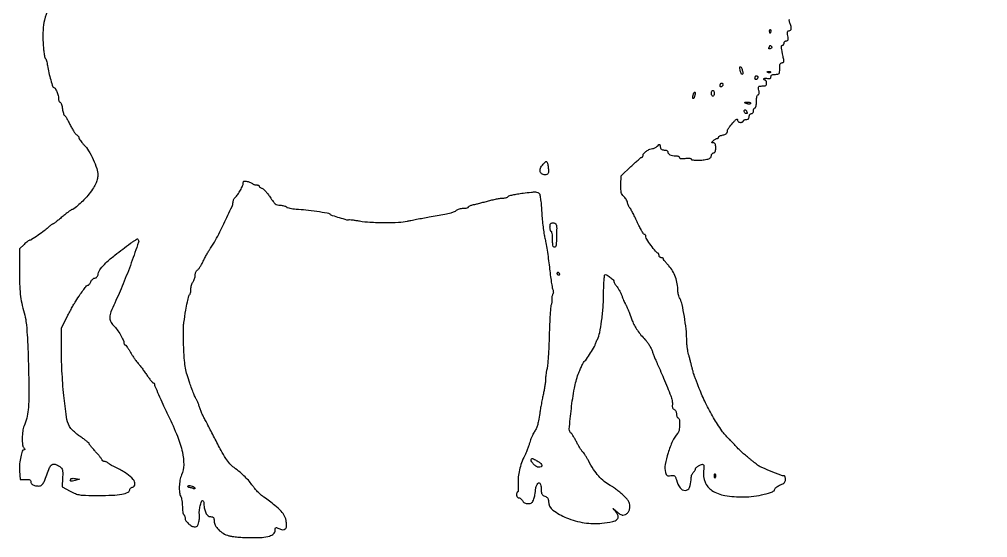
# Model space of a CAD drawing. Extents: x 0 to 666, y 1 to 701.
# Drawn here: x 0 to 666, y 1 to 357 of the extents above; entities that cross this region are included whole.
import ezdxf

# ---------------------------------------------------------------- set-up
doc = ezdxf.new("R2010")
doc.units = 0

msp = doc.modelspace()

# ---------------------------------------------------------------- linework, layer by layer
msp.add_lwpolyline([(20.003417, 363.716166, 0.042407), (17.363914, 356.327677, 0.053438), (16.319796, 349.492173, 0.025403), (16.373209, 340.578411, 0.008219), (16.65519, 336.734374, 0.012428), (17.038548, 333.401381, 0.007188), (17.464399, 330.653422, 0.21208), (17.846153, 330.078411, -0.156136), (18.238694, 329.60693, -0.019872), (18.690789, 328.348033, -0.021725), (19.114459, 326.765573, -0.016497), (19.445161, 325, 0.017382), (20.361066, 320.157456, 0.014844), (21.653292, 315.125551, 0.006715), (23.046099, 310.533497, 0.323659), (23.777935, 309.992198, -0.270046), (24.659573, 309.465737, -0.0261), (25.793584, 307.134756, -0.032271), (26.708937, 304.514439, -0.067994), (27, 302.383969, 0.044927), (27.078743, 301.509389, 0.053253), (27.312699, 300.713766, 0.061702), (27.656365, 300.107434, 0.153732), (28.064509, 299.81183, -0.198786), (28.5117, 299.424173, -0.03054), (28.982921, 298.319106, -0.030152), (29.401221, 296.873818, -0.02203), (29.696178, 295.228497, 0.015468), (29.964826, 293.607789, 0.024499), (30.305096, 292.242121, 0.021398), (30.666279, 291.207817, 0.307158), (30.972652, 291, -0.256832), (31.3597, 290.787147, -0.006936), (32.410803, 289.077861, -0.012758), (33.598318, 286.964522, -0.008192), (34.872428, 284.456549, 0.013642), (36.201553, 281.909422, 0.018012), (37.55708, 279.669697, 0.01556), (38.791107, 277.909278, 0.141403), (39.531445, 277.34956, -0.073974), (40.092856, 277.032511, -0.06431), (40.568612, 276.552156, -0.066863), (40.890451, 275.988247, -0.096571), (41, 275.426345, 0.133763), (41.19798, 274.699549, 0.022053), (41.997348, 273.468724, 0.022885), (43.095275, 272.071028, 0.018448), (44.395228, 270.671439, -0.05911), (47.719552, 266.452192, -0.030117), (50.894913, 260.484904, -0.029904), (53.270735, 254.341498, -0.07746), (54, 249.662365, -0.062905), (53.619258, 246.648008, -0.051617), (52.492014, 243.601869, -0.038347), (50.430964, 240.118077, -0.015357), (47.112955, 235.676466, -0.027875), (44.507302, 232.753364, -0.015325), (41.020655, 229.463487, -0.008996), (37.526858, 226.474228, -0.174165), (36.206719, 226, 0.156489), (35.696327, 225.836249, 0.004927), (33.909392, 224.53125, 0.00915), (31.823477, 222.915938, 0.006166), (29.5, 221, -0.005815), (27.179764, 219.083994, -0.008686), (25.10396, 217.46875, -0.004469), (23.323159, 216.156782, -0.157794), (22.838735, 216, 0.143865), (22.423338, 215.877952, 0.017609), (21.636293, 215.331665, 0.019684), (20.729164, 214.596105, 0.015068), (19.795455, 213.724817, -0.033969), (17.197595, 211.478068, -0.010086), (12.936958, 208.404305, -0.005148), (8.485605, 205.394785, -0.147098), (7.172729, 205, 0.149868), (6.741396, 204.867743, 0.011095), (5.723536, 204.145329, 0.01463), (4.53339, 203.20499, 0.010553), (3.260208, 202.090482), (0.074693, 199.180963), (0.062707, 184.811262, 0.00773), (0.207345, 174.923161, 0.020656), (0.710112, 167.89287, 0.025174), (1.717077, 161.771344, 0.017665), (3.436703, 155, -0.042601), (4.622671, 149.115434, -0.012054), (5.459903, 139.79816, -0.008955), (6.082142, 126.736487, -0.003161), (6.520139, 108, -0.006669), (6.564451, 96.065596, -0.023351), (6.131568, 88.387355, -0.035028), (5.124715, 82.626879, -0.040547), (3.351502, 77.348871, 0.069069), (2.381791, 73.807142, 0.029841), (2.04061, 68.917588, 0.025777), (2.234409, 64.255089, 0.174828), (3.2, 62.2, -0.029978), (3.662429, 61.678527, -0.14032), (3.812198, 61.310727, -0.310806), (3.691599, 61.087218, -0.118884), (3.329961, 61, 0.320786), (2.077077, 60.103981, 0.029), (0.985522, 56.177464, 0.03271), (0.266465, 51.346794, 0.033453), (0.191384, 46.5), (0.5, 40.5), (4.25, 40.614063, -0.019286), (6.201144, 40.598142, -0.09673), (7.257328, 40.340139, -0.179567), (7.802578, 39.792271, -0.107323), (8, 38.883115, 0.106427), (8.171064, 38.088548, 0.088928), (8.660365, 37.375638, 0.078155), (9.431994, 36.806015, 0.05857), (10.420905, 36.430496, 0.062949), (13.507814, 36.057741, 0.178871), (15.504492, 36.808292, 0.114697), (17.068595, 38.958724, 0.019214), (18.886791, 43.759697, -0.0244), (20.816232, 48.699207, -0.147128), (22.598097, 50.758335, -0.231022), (24.754739, 50.999194, -0.06714), (27.810258, 49.420347, -0.068649), (29.007988, 48.308798, -0.10936), (29.635491, 47.066595, -0.062993), (29.866723, 45.212709, -0.011057), (29.782765, 41.692397), (29.5, 35.544101), (35, 32.570334, 0.026339), (38.682873, 30.823006, 0.059456), (41.652991, 29.996015, 0.033726), (45.622248, 29.656375, 0.003966), (54.5, 29.567583, 0.011922), (64.000835, 29.774465, 0.033395), (70.613693, 30.520756, 0.049029), (74.810778, 31.714584, 0.308157), (76, 33.460921, -0.135587), (76.148703, 33.999208, -0.072882), (76.5875, 34.536788, -0.063875), (77.235202, 34.992519, -0.057511), (78, 35.289749, 0.34032), (79.549546, 37.290575, 0.174727), (78.419946, 40.453269, 0.073571), (73.969753, 44.475394, 0.036925), (67.357388, 48.210824, -0.009543), (65.400867, 49.178941, -0.0104), (63.538688, 50.194742, -0.009927), (61.982776, 51.127458, -0.049477), (61.178571, 51.75, 0.046628), (60.567702, 52.228459, 0.036172), (59.82567, 52.632812, 0.037195), (59.07136, 52.9101, 0.069591), (58.428571, 53, -0.057398), (57.882169, 53.062932, -0.076676), (57.419643, 53.248955, -0.095627), (57.109656, 53.524209, -0.164974), (57, 53.847507, 0.15937), (56.828576, 54.371665, 0.007375), (55.6846, 55.886167, 0.011612), (54.23772, 57.657619, 0.008016), (52.522042, 59.597507, -0.006519), (50.80459, 61.527731, -0.009627), (49.35301, 63.26926, -0.005377), (48.182649, 64.762293, -0.157064), (48.022042, 65.212739, 0.214123), (47.819551, 65.628958, 0.006089), (46.246878, 66.91103, 0.011359), (44.307123, 68.382756, 0.007447), (42.009882, 69.993289, -0.019637), (39.603955, 71.769027, -0.019237), (37.327637, 73.73972, -0.019537), (35.468476, 75.620196, -0.06594), (34.481979, 77.034848, -0.084248), (32.420407, 83.489549, -0.010419), (30.642966, 98.203896, -0.012613), (29.379312, 115.214056, -0.01279), (28.982929, 132.187646), (29.011214, 144.875291), (33.066236, 152.687646, -0.003108), (34.742611, 155.868805, -0.003296), (36.426348, 158.967051, -0.003143), (37.910505, 161.616161, -0.015085), (38.810629, 163.093805, -0.005521), (41.956598, 167.809335, -0.013421), (44.407342, 171.197429, -0.010477), (46.342349, 173.619804, -0.222525), (47.154325, 174, 0.185296), (47.5707, 174.159791, 0.039141), (48.116469, 174.734375, 0.036062), (48.680716, 175.542808, 0.027439), (49.181954, 176.5, -0.052352), (49.744951, 177.456196, -0.053702), (50.490056, 178.265625, -0.059315), (51.295825, 178.818018, -0.121205), (52.035515, 179, 0.128533), (52.798825, 179.199516, 0.098691), (53.456003, 179.76218, 0.075662), (53.976517, 180.682029, 0.041652), (54.335417, 181.927083, -0.115109), (55.880292, 185.326021, -0.039335), (59.532946, 189.371264, -0.023869), (65.77913, 194.73998, -0.005962), (76.490319, 202.888453, -0.010676), (78.274096, 204.154025, -0.017205), (79.851084, 205.145596, -0.011306), (81.161559, 205.868832, -0.327808), (81.519239, 205.814094, -0.286862), (82.026931, 203.612872, -0.003646), (77.055591, 189.529341, -0.010653), (71.448608, 174.984142, -0.013602), (65.637476, 161.846001, 0.016773), (63.005514, 155.792039, 0.080785), (62.205452, 152.13427, 0.1299), (62.791429, 149.305138, 0.074881), (64.802894, 146.439838, -0.032671), (67.253354, 143.508229, -0.022645), (69.641906, 139.906954, -0.020053), (71.528597, 136.45546, -0.115548), (72, 134.44284, 0.056354), (72.062402, 133.890943, 0.075793), (72.247065, 133.423834, 0.095002), (72.520204, 133.11065, 0.167582), (72.841071, 133, -0.224935), (73.28967, 132.787435, -0.014312), (74.202245, 131.604688, -0.018766), (75.23206, 130.069999, -0.012696), (76.293776, 128.25, 0.012791), (77.462067, 126.248181, 0.010364), (78.813489, 124.160938, 0.010507), (80.140619, 122.287488, 0.026539), (81.204122, 121, -0.018769), (82.347865, 119.658366, -0.005724), (83.97756, 117.545312, -0.005722), (85.750211, 115.13476, -0.006221), (87.417635, 112.75, 0.009251), (88.978221, 110.546591, 0.013889), (90.427386, 108.689062, 0.008699), (91.688534, 107.214956, 0.214633), (92.166218, 107, -0.118678), (92.484237, 106.923438, -0.100639), (92.755076, 106.707492, -0.092374), (92.936939, 106.384538, -0.082345), (93, 106.004227, 0.10221), (93.250519, 104.79152, 0.002036), (95.781586, 98.991821, 0.004747), (98.84522, 92.223759, 0.003133), (102.489186, 84.5, -0.016269), (108.77894, 70.206924, -0.040556), (112.160427, 59.312232, -0.057095), (113.07595, 50.692677, -0.097529), (111.624039, 43.627876, 0.053398), (110.538262, 39.995177, 0.036346), (110.059715, 35.704882, 0.036759), (110.201598, 31.659853, 0.096006), (111.057584, 28.892403, -0.065015), (111.468457, 27.80594, -0.01874), (111.815786, 26.040226, -0.018513), (112.061102, 24.001111, -0.018743), (112.153577, 21.957834, 0.016894), (112.23419, 20.017868, 0.023471), (112.446255, 18.291806, 0.021235), (112.740462, 16.922534, 0.193127), (113.095993, 16.440673, -0.111971), (113.44275, 16.099973, -0.050147), (113.734448, 15.527127, -0.046182), (113.933039, 14.832531, -0.046579), (114, 14.115297, 0.151282), (114.582464, 12.23426, 0.05895), (116.393567, 10.162369, 0.058458), (118.68564, 8.533255, 0.125941), (120.769138, 8, 0.086412), (121.832658, 8.185186, 0.135048), (122.587891, 8.716712, 0.096317), (123.126411, 9.709496, 0.029891), (123.540528, 11.36434, 0.015886), (123.761468, 12.790704, 0.013869), (123.903483, 14.294317, 0.014077), (123.955826, 15.660979, 0.039647), (123.88982, 16.61434, -0.065144), (123.844217, 19.109556, -0.028486), (124.401266, 22.378468, -0.020771), (125.229791, 25.404152, -0.326398), (126.045313, 26, -0.224067), (126.41081, 25.82755, -0.075976), (126.719561, 25.309459, -0.057794), (126.930165, 24.549403, -0.038732), (127, 23.649223, 0.050613), (127.337565, 20.322971, 0.071702), (128.343573, 17.52747, 0.092463), (129.834574, 15.657052, 0.180264), (131.597825, 15, -0.052282), (132.849552, 14.868755, -0.171922), (133.547491, 14.441371, -0.140245), (133.902855, 13.605884, -0.030881), (134, 12.034478, 0.12534), (134.759391, 9.052743, 0.072038), (136.994969, 6.066285, 0.064816), (140.286746, 3.538148, 0.062659), (144.153117, 1.901979, 0.036894), (146.504593, 1.421832, 0.009838), (150.307478, 1.00955, 0.009919), (154.661242, 0.710946, 0.010081), (159, 0.587346, 0.016272), (167.026804, 0.78181, 0.057555), (172.097872, 1.661412, 0.111389), (174.95107, 3.252108, 0.213231), (176, 5.599882, -0.027172), (176.07287, 6.939765, -0.252408), (176.390653, 7.401142, -0.209233), (176.997506, 7.43799, -0.018916), (178.43623, 6.847102, 0.066877), (181.158231, 6.023033, 0.224569), (182.901067, 6.526816, 0.196731), (183.765185, 8.274887, 0.05175), (183.660682, 11.458939, 0.082901), (182.481909, 15.247569, 0.067584), (180.073187, 18.753126, 0.041734), (175.795304, 22.74149, 0.010996), (168.310051, 28.372719, -0.023472), (166.181516, 30.058794, -0.016645), (163.952344, 32.136093, -0.016851), (161.952443, 34.26713, -0.033853), (160.552862, 36.099485, 0.03051), (158.249515, 39.157194, 0.022005), (155.335923, 42.280914, 0.019845), (151.826728, 45.462681, 0.014804), (147.722167, 48.695939, -0.053673), (144.845402, 51.348362, -0.033977), (142.078805, 54.98176, -0.021583), (138.824186, 60.415086, -0.00591), (134.170431, 69.252202, 0.000442), (131.886891, 73.705932, 0.000574), (129.785763, 77.783459, 0.000429), (128.017624, 81.197942, 0.005207), (127.32465, 82.5, -0.015367), (126.183371, 84.753631, -0.012479), (125.096271, 87.23391, -0.012629), (124.15131, 89.722751, -0.017523), (123.440462, 92, 0.021476), (123.103438, 93.050424, 0.017704), (122.657348, 94.139316, 0.018064), (122.175747, 95.110522, 0.044684), (121.736792, 95.77214, -0.067963), (121.187108, 96.69047, -0.004541), (120.005486, 99.528147, -0.006477), (118.666995, 102.95334, -0.0048), (117.273122, 106.77214, -0.012929), (115.382533, 112.583594, -0.028071), (114.301256, 117.149366, -0.024011), (113.645585, 122.227832, -0.007229), (113.132448, 130, -0.006806), (112.922807, 135.535154, -0.007074), (112.867594, 141.003125, -0.006849), (112.951526, 145.731592, -0.030366), (113.207385, 148.5, -0.003327), (114.547165, 156.827112, -0.009572), (115.625416, 162.578539, -0.006761), (116.547697, 166.742174, -0.198994), (117.168971, 167.60443, 0.166902), (117.493049, 167.99993, 0.031731), (117.765228, 168.904514, 0.030727), (117.958724, 170.049633, 0.024003), (118.031803, 171.309017, -0.038862), (118.151671, 172.67306, -0.029764), (118.485547, 174.132856, -0.030494), (118.966197, 175.468958, -0.06039), (119.531803, 176.44113, 0.053915), (120.094567, 177.380313, 0.031471), (120.568717, 178.60573, 0.031152), (120.89282, 179.907646, 0.045456), (121, 181.084141, -0.047912), (121.103068, 182.15726, -0.053654), (121.408473, 183.149091, -0.060985), (121.857614, 183.919654, -0.139606), (122.390547, 184.319625, 0.139232), (123.083949, 184.839235, 0.016908), (124.19666, 186.407102, 0.019015), (125.410423, 188.407542, 0.014607), (126.586336, 190.676614, -0.009017), (127.821207, 193.126095, -0.007634), (129.212129, 195.67063, -0.007715), (130.551208, 197.951104, -0.021289), (131.585928, 199.5, 0.038378), (135.032047, 205.060618, 0.006418), (140.668064, 216.287583, 0.003483), (146.30465, 228.093071, 0.110062), (147, 231.213712, -0.069959), (147.103063, 231.946696, -0.038926), (147.419081, 232.793466, -0.037951), (147.880586, 233.61684, -0.049706), (148.426658, 234.283801, 0.045697), (150.231458, 236.452519, 0.023488), (152.097893, 239.457717, 0.021222), (153.601751, 242.445141, 0.105845), (153.996262, 244.269052, -0.080783), (154.136645, 245.120909, -0.218294), (154.546541, 245.557048, -0.131164), (155.320699, 245.654896, -0.024094), (156.75, 245.389944, -0.019885), (157.872482, 245.077794, -0.019645), (158.97125, 244.676356, -0.019953), (159.90325, 244.249517, -0.068258), (160.45, 243.870892, 0.073178), (160.942773, 243.536736, 0.035789), (161.649687, 243.255824, 0.03454), (162.44113, 243.064121, 0.042173), (163.2, 243, -0.047107), (163.888916, 242.93495, -0.067085), (164.47125, 242.74051, -0.08723), (164.863959, 242.454031, -0.194013), (165, 242.116631, 0.172859), (165.133155, 241.742984, 0.062929), (165.546412, 241.349862, 0.052991), (166.148287, 240.998134, 0.041824), (166.860125, 240.746829, -0.123705), (167.800828, 240.230551, -0.020405), (169.271616, 238.749415, -0.021351), (170.890196, 236.821483, -0.017428), (172.457363, 234.630198, 0.012397), (174.643018, 231.508209, 0.063495), (176.101353, 229.98119, 0.104571), (177.532744, 229.248324, 0.0663), (179.397238, 229, -0.0322), (180.707359, 228.91554, -0.032212), (181.995628, 228.66356, -0.033982), (183.08604, 228.295545, -0.098306), (183.745327, 227.854673, 0.122792), (184.51663, 227.391242, 0.020848), (186.190102, 226.95503, 0.021677), (188.243513, 226.602647, 0.017798), (190.459635, 226.40039, -0.013377), (197.055037, 225.857194, -0.008809), (204.607842, 224.896285, -0.004217), (211.817765, 223.787439, -0.125639), (213.495482, 223.056254, 0.084463), (215.289973, 222.093455, 0.007806), (220.110762, 220.558228, 0.005872), (225.078061, 219.124757, 0.135752), (226.538708, 219.125707, -0.091524), (227.190859, 219.183222, -0.005691), (229.126995, 218.97731, -0.008268), (231.440138, 218.665786, -0.00603), (234, 218.246198, 0.030736), (241.19624, 217.429007, 0.012129), (251.162726, 217.156204, 0.011538), (260.91601, 217.350976, 0.043742), (266.957632, 218.143744, -0.005608), (269.384215, 218.65255, -0.001506), (273.250054, 219.405888, -0.001525), (277.64689, 220.235068, -0.001577), (282, 221.028064, 0.001339), (292.692595, 222.970641, 0.014647), (296.963233, 223.88842, 0.038015), (299.312588, 224.659079, 0.098425), (300.788167, 225.64531, -0.092103), (301.546696, 226.166154, -0.035524), (302.75206, 226.60206, -0.033678), (304.159454, 226.900059, -0.035346), (305.571429, 227, 0.024418), (306.885332, 227.064204, 0.038862), (307.992857, 227.26041, 0.045897), (308.781614, 227.543646, 0.291433), (309, 227.886501, -0.228839), (309.181892, 228.263113, -0.049319), (309.807812, 228.666411, -0.042153), (310.696787, 229.031373, -0.029294), (311.75, 229.296641, 0.012339), (313.27197, 229.625557, 0.002643), (315.895312, 230.275324, 0.00276), (318.92695, 231.06108, 0.002627), (322, 231.893003, -0.009483), (325.103649, 232.687704, -0.009558), (328.227083, 233.361897, -0.009408), (330.968576, 233.845652, -0.037626), (332.666667, 233.982862, 0.031204), (333.904888, 234.066942, 0.041551), (335.006639, 234.305509, 0.047296), (335.838908, 234.648413, 0.193281), (336.185723, 235.057168, -0.253358), (336.683551, 235.523527, -0.008688), (339.3665, 236.177595, -0.014403), (342.6683, 236.82268, -0.009333), (346.519056, 237.386857, -0.004552), (352.197041, 238.058304, -0.032275), (354.967559, 238.180497, -0.074874), (356.583296, 237.903277, -0.154679), (357.610679, 237.159979, -0.11887), (358.076348, 236.061405, -0.008172), (358.577443, 232.699318, -0.011289), (359.023416, 228.625333, -0.008226), (359.342114, 224.08029, 0.008943), (359.690871, 219.206686, 0.007885), (360.225403, 214.13921, 0.007946), (360.852061, 209.585488, 0.023655), (361.477354, 206.5, -0.018467), (362.16298, 203.288283, -0.005039), (363.006066, 198.17183, -0.005089), (363.845233, 192.345867, -0.005278), (364.554758, 186.574316, 0.004455), (365.215799, 181.12311, 0.006249), (365.91013, 176.26926, 0.00388), (366.574708, 172.211524, 0.080498), (366.974048, 171.048493, -0.076884), (367.242907, 170.283407, -0.057487), (367.305167, 169.390519, -0.055603), (367.160871, 168.474984, -0.060772), (366.819895, 167.642654, 0.052352), (366.467093, 166.821046, 0.037451), (366.242677, 165.845548, 0.038002), (366.169264, 164.872221, 0.06386), (366.273925, 164.06051, -0.05747), (366.386925, 163.264206, -0.037895), (366.341021, 162.339527, -0.037939), (366.156361, 161.43415, -0.058357), (365.849987, 160.696426, 0.108407), (365.47899, 159.472132, 0.002966), (365.073463, 153.875321, 0.006), (364.713002, 147.255379, 0.004064), (364.454165, 139.705094, -0.004202), (364.18879, 132.025988, -0.005478), (363.809919, 125.004221, -0.004134), (363.380194, 119.13833, -0.049517), (362.973415, 116.907304, 0.021773), (362.600188, 115.353668, 0.013024), (362.285941, 113.480047, 0.013029), (362.06996, 111.5949, 0.022008), (362, 110.006228, -0.027821), (361.899049, 108.193336, -0.008536), (361.548063, 105.473287, -0.008513), (361.050462, 102.436703, -0.009227), (360.461491, 99.499626, 0.004868), (359.800782, 96.347586, 0.003048), (359.086014, 92.646765, 0.003059), (358.426503, 88.992907, 0.005572), (357.939475, 86, -0.006701), (357.07493, 80.761792, -0.028438), (356.339145, 77.672738, -0.042865), (355.422622, 75.353675, -0.032926), (354.050263, 73, 0.034258), (353.313225, 71.728175, 0.014041), (352.483483, 69.9125, 0.013815), (351.698476, 67.906098, 0.017207), (351.086005, 66, -0.01509), (350.437556, 63.952216, -0.008434), (349.532085, 61.5, -0.008408), (348.532258, 59.049567, -0.013518), (347.589178, 57, 0.025939), (345.41814, 51.955521, 0.032398), (343.961503, 47.070278, 0.034403), (343.210508, 42.302346, 0.037405), (343.151032, 37.609334, -0.012506), (343.230879, 35.457665, -0.020862), (343.177178, 33.646217, -0.016266), (343.030897, 32.243161, -0.375319), (342.75, 31.998637, 0.236966), (342.46249, 31.854924, 0.070849), (342.220312, 31.4121, 0.054131), (342.054733, 30.765898, 0.035686), (342, 30, 0.071572), (342.109969, 29.235698, 0.086803), (342.43029, 28.5875, 0.100362), (342.906222, 28.154156, 0.135454), (343.464816, 28, -0.112104), (344.103741, 27.854925, -0.055403), (344.813763, 27.4125, -0.050946), (345.481872, 26.764994, -0.052011), (346, 26, 0.078914), (346.644881, 25.149758, 0.073735), (347.535454, 24.517734, 0.067301), (348.646185, 24.130328, 0.050341), (349.937359, 24, 0.049683), (351.443523, 24.150033, 0.118723), (352.455856, 24.62034, 0.106261), (353.210127, 25.538309, 0.03518), (353.902175, 27.149223, 0.020106), (354.322621, 28.531773, 0.015068), (354.677514, 30.083214, 0.015294), (354.923155, 31.566094, 0.033406), (355, 32.714965, -0.037205), (355.080168, 33.79086, -0.023327), (355.325324, 35.029505, -0.023377), (355.682948, 36.233246, -0.038986), (356.107487, 37.200841, -0.152002), (357.126354, 38.204151, -0.370802), (358.075735, 37.97769, -0.123368), (358.773362, 36.23597, -0.032712), (358.984687, 33.225249, 0.035954), (359.113322, 31.548188, 0.097439), (359.512345, 30.429761, 0.111787), (360.266257, 29.635928, 0.056363), (361.5, 29, -0.054906), (362.651865, 28.410503, -0.094703), (363.421198, 27.662158, -0.095766), (363.855061, 26.689137, -0.057183), (364, 25.425961, 0.236705), (366.958132, 19.527515, 0.063735), (376.351628, 14.226365, 0.057063), (388.616346, 10.799134, 0.06639), (400.711853, 10.485784, 0.019914), (408.117268, 11.578565, 0.142257), (411.313705, 13.198019, 0.30928), (411.835657, 15.539447, 0.084906), (409.753634, 18.935549, -0.000794), (408.266306, 20.63893, -0.726671), (408.303619, 20.701092, -0.126958), (408.507422, 20.595203, -0.00045), (410.558353, 18.75, 0.022066), (411.832493, 17.699653, 0.025392), (413.137733, 16.817155, 0.025698), (414.304396, 16.191328, 0.116264), (415.054719, 16.031803, 0.112674), (416.986655, 16.517713, 0.103593), (418.585003, 17.802997, 0.094544), (419.636753, 19.734808, 0.077664), (420, 22.059282, 0.063484), (419.756831, 23.966748, 0.075299), (419.043591, 25.635487, 0.051721), (417.641131, 27.451604, 0.014921), (415.116736, 29.94904, 0.014784), (412.965676, 31.838036, 0.011767), (410.5392, 33.750655, 0.011941), (408.205491, 35.417091, 0.029087), (406.390986, 36.5, -0.049545), (402.243385, 39.210974, -0.043521), (398.509535, 42.794919, -0.037286), (394.981507, 47.490604, -0.021797), (391.44495, 53.579041, 0.011165), (390.362482, 55.537271, 0.012895), (389.242225, 57.351842, 0.012001), (388.221454, 58.834713, 0.070627), (387.567137, 59.512336, -0.074794), (386.903273, 60.211352, -0.011004), (385.81729, 61.8393, -0.012213), (384.614716, 63.837057, -0.01022), (383.434825, 66.012336, 0.007724), (382.284051, 68.159444, 0.010303), (381.169395, 70.070365, 0.007799), (380.18591, 71.624303, 0.097198), (379.70093, 72.12082, -0.268776), (378.28042, 75.120326, -0.008288), (379.689633, 89.247079, -0.016313), (381.783978, 103.234736, -0.044039), (384.453706, 112.908725, -0.009086), (385.763957, 116.232912, -0.015304), (386.997864, 118.964836, -0.015924), (388.096904, 121.041868, -0.089682), (388.899704, 122, 0.069694), (390.100753, 123.322956, 0.004897), (392.883859, 127.496014, 0.002948), (395.710868, 131.882453, 0.142604), (396, 132.875598, -0.0844), (396.082475, 133.360713, -0.010151), (396.463272, 134.381344, -0.011846), (396.973194, 135.583748, -0.009488), (397.577096, 136.854088, 0.064472), (399.207256, 141.552362, 0.01753), (400.541266, 149.316753, 0.016872), (401.483508, 158.581516, 0.014141), (401.871934, 168.45201, -0.005969), (401.97854, 173.088292, -0.009021), (402.192313, 177.120211, -0.004475), (402.463661, 180.506367, -0.175902), (402.777104, 181.177104, -0.346865), (403.809488, 181.299117, -0.028111), (406.207444, 179.636231, -0.030095), (408.441265, 177.666317, -0.199569), (409, 176.322212, 0.115479), (409.114421, 175.833398, 0.02546), (409.538377, 175.076863, 0.025186), (410.131197, 174.232372, 0.021905), (410.832773, 173.409872, -0.049207), (411.663554, 172.320855, -0.015904), (412.675273, 170.560179, -0.015686), (413.682511, 168.518859, -0.016987), (414.531433, 166.471311, 0.00595), (415.286339, 164.530526, 0.008288), (416.011172, 162.813448, 0.005456), (416.655509, 161.397026, 0.099415), (416.94866, 161, -0.103913), (417.448458, 160.310335, -0.00705), (418.41067, 158.071573, -0.007277), (419.711081, 154.789804, -0.002106), (421.623235, 149.686638, 0.033111), (423.10766, 146.367002, 0.027965), (425.094623, 143.071754, 0.026112), (427.583596, 139.802654, 0.021133), (430.574176, 136.56148, -0.040817), (431.878732, 135.031004, -0.021139), (433.260939, 132.93056, -0.02087), (434.507294, 130.638302, -0.029672), (435.403677, 128.5, 0.00705), (436.21321, 126.294091, 0.004724), (437.198202, 123.79375, 0.004758), (438.198507, 121.38927, 0.009351), (439.04777, 119.5, -0.008453), (440.711211, 115.817199, -0.002455), (443.151142, 110.085141, -0.00253), (445.754022, 103.797027, -0.003312), (448.065578, 98.022698, -0.027922), (448.568085, 96.497787, -0.021629), (448.94846, 94.790752, -0.022081), (449.164402, 93.162342, -0.048086), (449.15381, 91.903349, 0.046159), (449.1397, 90.752509, 0.074467), (449.361414, 89.799813, 0.091492), (449.803878, 89.09374, 0.116048), (450.438338, 88.662036, -0.118023), (451.03592, 88.252007, -0.065316), (451.541262, 87.519689, -0.059444), (451.883693, 86.595466, -0.059088), (452, 85.614718, 0.040522), (452.078163, 84.651852, 0.049941), (452.311229, 83.782039, 0.058114), (452.652765, 83.122303, 0.165294), (453.059503, 82.813499, -0.293906), (454.017211, 81.622703, -0.034126), (454.15136, 78.036797, -0.037479), (453.757346, 74.325041, -0.136073), (452.732441, 72.209617, 0.07436), (449.292172, 66.87994, 0.030969), (446.245997, 58.856138, 0.029972), (444.253197, 50.74761, 0.107149), (444.425279, 45.441691, 0.040468), (444.902626, 44.033374, 0.154424), (445.502623, 43.341104, 0.142363), (446.422623, 43.089033, 0.032594), (448.046635, 43.220152, -0.037374), (449.74066, 43.340658, -0.164737), (450.674445, 43.020566, -0.138365), (451.312768, 42.161501, -0.023667), (451.952835, 40.208647, 0.084744), (454.465959, 34.849373, 0.249644), (457.973194, 33.050388, 0.297242), (460.921282, 35.037964, 0.100272), (462, 40.36283, -0.038162), (462.110667, 41.810683, -0.034813), (462.440625, 43.271313, -0.036617), (462.923783, 44.535829, -0.087025), (463.5, 45.357143, 0.02174), (464.074218, 45.983589, 0.025604), (464.559375, 46.625429, 0.025789), (464.907356, 47.200077, 0.123859), (465, 47.568329, -0.206791), (465.389638, 48.470149, -0.036816), (466.849225, 49.654165, -0.039438), (468.542588, 50.64429, -0.107239), (469.885924, 50.968197, -0.207161), (470.507097, 50.71605, -0.152531), (470.850118, 50.047278, -0.063881), (470.905974, 48.767235, -0.01306), (470.656544, 46.510866, 0.132592), (471.648917, 38.765405, 0.150904), (476.398646, 33.017788, 0.10432), (485.204727, 29.574459, 0.043351), (498, 28.571797, 0.028636), (505.282269, 29.050949, 0.030474), (512.309559, 30.357937, 0.027342), (518.007179, 32.117202, 0.244945), (519.709014, 33.995269, -0.12663), (520.1104, 34.716747, -0.042034), (521.021846, 35.527769, -0.038694), (522.22662, 36.292858, -0.035381), (523.570792, 36.889438, 0.030846), (525.253361, 37.61803, 0.087649), (526.270667, 38.383666, 0.113759), (526.813805, 39.323037, 0.07456), (527, 40.564728, 0.035737), (526.933252, 41.497427, 0.054144), (526.731347, 42.284639, 0.070815), (526.436033, 42.824382, 0.236454), (526.085438, 43, -0.093193), (523.708263, 43.446952, -0.00505), (516.593313, 46.303583, -0.005846), (509.621872, 49.280588, -0.073577), (507.206826, 50.802005, 0.004216), (506.193176, 51.656875, 0.001433), (504.706185, 52.882464, 0.001425), (503.055837, 54.226925, 0.00164), (501.473403, 55.5, -0.006357), (498.673427, 57.796433, -0.013338), (496.568949, 59.665802, -0.012666), (494.500878, 61.704752, -0.005182), (491.792434, 64.572747, 0.0022), (490.678227, 65.766775, 0.002297), (489.569347, 66.933869, 0.002206), (488.602029, 67.933782, 0.010116), (488.026592, 68.5, -0.052053), (483.224434, 74.090464, -0.01837), (477.526318, 83.001055, -0.018247), (472.031227, 93.162987, -0.022667), (467.710086, 103, 0.000001), (466.69231, 105.6352, 0.000002), (465.710154, 108.178125, 0.000002), (464.872622, 110.346558, 0.000009), (464.427091, 111.5, -0.01778), (464.050103, 112.589695, -0.004534), (463.518514, 114.38125, -0.004615), (462.948675, 116.439063, -0.004663), (462.41894, 118.5, 0.001229), (461.868013, 120.70611, 0.000844), (461.232634, 123.20625, 0.00085), (460.612638, 125.611695, 0.001729), (460.115533, 127.5, -0.025764), (459.703518, 129.439183, -0.011615), (459.354377, 132.017225, -0.011464), (459.110915, 134.7625, -0.015347), (459.023857, 137.260765, 0.027212), (458.631594, 143.952465, 0.012724), (457.4335, 152.553223, 0.010657), (455.904111, 160.717945, 0.068673), (454.493729, 164.659655, -0.032001), (453.925836, 165.942453, -0.022324), (453.445675, 167.451051, -0.022601), (453.11418, 168.945317, -0.042729), (453.006161, 170.17371, 0.044113), (452.57313, 174.946945, 0.042129), (451.30842, 179.647157, 0.043604), (449.336218, 183.90009, 0.057341), (446.797474, 187.339096, -0.00905), (445.342628, 188.957022, -0.012916), (444.115508, 190.448552, -0.008852), (443.156335, 191.723698, -0.1581), (443, 192.205759, 0.182176), (442.885748, 192.508928, 0.091008), (442.559375, 192.766692, 0.070926), (442.073956, 192.941329, 0.050978), (441.5, 193, -0.09335), (440.92741, 193.107842, -0.096425), (440.440625, 193.416146, -0.099164), (440.114816, 193.876128, -0.105033), (440, 194.416667, 0.050105), (439.943077, 194.98328, 0.053269), (439.774659, 195.515104, 0.059487), (439.526826, 195.936192, 0.128218), (439.232881, 196.166667, -0.121122), (437.610203, 197.402749, -0.01107), (434.489057, 201.452609, -0.009917), (431.518545, 205.661106, -0.149806), (431, 207.352992, 0.061625), (430.922083, 207.982776, 0.080055), (430.692801, 208.516191, 0.09772), (430.353066, 208.873243, 0.155081), (429.954217, 209, -0.258344), (429.395606, 209.309269, -0.008553), (428.036832, 211.563637, -0.014332), (426.509143, 214.382416, -0.009252), (424.895495, 217.727275, 0.005436), (423.295326, 221.10992, 0.007963), (421.808146, 224.047406, 0.00434), (420.497937, 226.48461, 0.129537), (420.020562, 226.987292, -0.123287), (419.641025, 227.377226, -0.024989), (419.194643, 228.241848, -0.02496), (418.765646, 229.32628, -0.021112), (418.419383, 230.510017, 0.0417), (417.988936, 231.784505, 0.02897), (417.304399, 233.142223, 0.029328), (416.488804, 234.377499, 0.052083), (415.661699, 235.27202, -0.073964), (414.648684, 236.468212, -0.080885), (414.065548, 237.872469, -0.051636), (413.807368, 239.86282, -0.013343), (413.810184, 243.102854), (413.977167, 249.161667), (420.621353, 255.580834, -0.006086), (423.230339, 258.040769, -0.00917), (425.568559, 260.11437, -0.004641), (427.581088, 261.802181, -0.173867), (428.13277, 262, 0.157086), (428.463532, 262.106545, 0.097333), (428.745251, 262.406841, 0.079367), (428.935432, 262.855367, 0.060732), (429, 263.38499, -0.195523), (429.540308, 264.713868, -0.045948), (431.402582, 266.303622, -0.046916), (433.642544, 267.58918, -0.107223), (435.536245, 268, 0.080914), (436.272089, 268.119864, 0.037885), (437.163995, 268.495574, 0.036254), (438.060574, 269.041447, 0.042163), (438.821429, 269.687062, -0.012866), (439.875673, 270.693474, -0.250464), (440.298408, 270.799451, -0.286598), (440.583945, 270.503425, -0.016013), (440.819551, 269.187062, 0.067643), (441.108485, 268.182883, 0.121514), (441.629251, 267.507834, 0.113742), (442.43113, 267.125067, 0.054765), (443.569551, 267, -0.050839), (444.534602, 266.901622, -0.079483), (445.313814, 266.606713, -0.103863), (445.81879, 266.157136, -0.160453), (446, 265.606989, 0.179114), (446.397378, 264.533287, 0.10663), (447.496356, 263.698877, 0.072831), (449.258591, 263.17005, 0.036549), (451.581787, 263, -0.044841), (452.507445, 262.916818, -0.064705), (453.28965, 262.667572, -0.084623), (453.818334, 262.300776, -0.201515), (454, 261.868331, 0.271201), (454.264333, 261.416837, 0.091193), (455.015128, 261.160016, 0.051598), (456.250714, 261.104871, 0.01871), (458, 261.273174, -0.020984), (459.533519, 261.413683, -0.035322), (460.825, 261.386289, -0.04117), (461.754693, 261.222756, -0.340957), (462, 260.904843, 0.383275), (462.601009, 260.235975, 0.020265), (465.710467, 260.029667, 0.026799), (469.356667, 260.131271, 0.028996), (472.875, 260.625, 0.036002), (474.290594, 261.015813, 0.083544), (475.25, 261.55, 0.113824), (475.802776, 262.248612, 0.111131), (476, 263.125, -0.078509), (476.113162, 263.841255, -0.090584), (476.440625, 264.449219, -0.10078), (476.927929, 264.855664, -0.124206), (477.5, 265, 0.164293), (478.169448, 265.226074, 0.129352), (478.642857, 265.833333, 0.075863), (478.918107, 266.895967, 0.025511), (479, 268.5, 0.024899), (478.918158, 270.142462, 0.080783), (478.637755, 271.193182, 0.139393), (478.143819, 271.780788, 0.149803), (477.428571, 272, -0.025528), (476.563952, 272.044172, -0.371025), (476.369048, 272.25, -0.200518), (476.49758, 272.604089, -0.010352), (477.357143, 273.5, -0.032161), (478.010186, 274.074034, -0.032192), (478.73125, 274.559375, -0.03396), (479.413868, 274.89773, -0.098387), (479.928571, 275, 0.080221), (480.337822, 275.066087, 0.091409), (480.685268, 275.257031, 0.100746), (480.917564, 275.541278, 0.121682), (481, 275.875, -0.239262), (481.191171, 276.251631, -0.04364), (481.88125, 276.669219, -0.038538), (482.850879, 277.056411, -0.026378), (484, 277.35, 0.04137), (485.220486, 277.701074, 0.0658), (486.17573, 278.215746, 0.084833), (486.787926, 278.839644, 0.152842), (487, 279.517206, -0.072909), (487.172728, 280.695465, -0.071444), (487.676689, 281.783495, -0.031632), (488.780748, 283.267433, -0.003709), (491.471579, 286.396023, -0.012902), (492.698683, 287.73042, -0.085789), (493.426129, 288.261145, -0.355514), (493.818892, 288.171658, -0.167445), (494, 287.646023, 0.108619), (494.145382, 286.984691, 0.112825), (494.553763, 286.455753, 0.10086), (495.193943, 286.116279, 0.071757), (496, 286, 0.048028), (496.765418, 286.073693, 0.068025), (497.4125, 286.29375, 0.088204), (497.848523, 286.618118, 0.191087), (498, 287, -0.191087), (498.151477, 287.381882, -0.088204), (498.5875, 287.70625, -0.068025), (499.234582, 287.926307, -0.048028), (500, 288, 0.072254), (500.873159, 288.126841, 0.124864), (501.5, 288.5, 0.124864), (501.873159, 289.126841, 0.072254), (502, 290, -0.072314), (502.111864, 290.769411, -0.08892), (502.4375, 291.416667, -0.10214), (502.924246, 291.846791, -0.130775), (503.5, 292, 0.130775), (504.075754, 292.153209, 0.10214), (504.5625, 292.583333, 0.08892), (504.888136, 293.230589, 0.072314), (505, 294, -0.048028), (505.073693, 294.765418, -0.068025), (505.29375, 295.4125, -0.088204), (505.618118, 295.848523, -0.191087), (506, 296, 0.31052), (506.388512, 296.267028, 0.036969), (506.70625, 297.321875, 0.033738), (506.927717, 298.775243, 0.020945), (507, 300.5, -0.020772), (507.075583, 302.3186, -0.040498), (507.3125, 303.75, -0.053692), (507.667598, 304.716011, -0.285188), (508.125, 305, 0.235987), (508.553121, 305.213978, 0.118186), (508.799583, 305.783333, 0.066631), (508.837208, 306.719229, 0.026134), (508.65, 308, -0.022001), (508.372142, 309.797103, -0.197261), (508.588253, 310.548319, -0.204302), (509.264879, 310.916294, -0.023765), (511.025, 311, 0.031235), (512.509864, 311.092851, 0.117276), (513.378125, 311.418067, 0.165488), (513.841411, 312.026326, 0.080905), (514, 313, 0.048028), (513.926307, 313.765418, 0.068025), (513.70625, 314.4125, 0.088204), (513.381882, 314.848523, 0.191087), (513, 315, -0.084813), (512.618122, 315.065246, -0.093418), (512.29375, 315.253015, -0.100434), (512.076819, 315.532778, -0.11535), (512, 315.861328, -0.285831), (512.183445, 316.156008, -0.076393), (512.734375, 316.329256, -0.053628), (513.541823, 316.365641, -0.031701), (514.5, 316.244751, 0.033343), (515.692739, 316.098242, 0.121329), (516.437288, 316.238282, 0.186522), (516.851486, 316.661525, 0.101798), (517, 317.383423, -0.130546), (517.191988, 318.106217, -0.140233), (517.713943, 318.615285, -0.091205), (518.627798, 318.91038, -0.032621), (520, 319, 0.033956), (521.775737, 319.120733, 0.200505), (522.5625, 319.583333, 0.14616), (522.923201, 320.561635, 0.015744), (523, 323, -0.019316), (523.075972, 324.96586, -0.077311), (523.351562, 326.134615, -0.147564), (523.858979, 326.76351, -0.15085), (524.625, 327, 0.107141), (525.382385, 327.164179, 0.208471), (525.788462, 327.615385, 0.110562), (525.875373, 328.468524, 0.021676), (525.625, 330, 0.006536), (525.340481, 331.365689), (525, 333), (524.659519, 334.634311), (524.375, 336, -0.0256), (524.174692, 337.288649, -0.067142), (524.203704, 338.222222, -0.121045), (524.446374, 338.78662, -0.235148), (524.875, 339, 0.13236), (525.304015, 339.115594, 0.100566), (525.669531, 339.440625, 0.087856), (525.915432, 339.926833, 0.073375), (526, 340.5, -0.106594), (526.123411, 341.072306, -0.099421), (526.473317, 341.559375, -0.095998), (526.996181, 341.885899, -0.091964), (527.611291, 342, 0.122047), (528.371797, 342.188442, 0.207587), (528.774726, 342.691167, 0.096489), (528.846883, 343.665711, 0.016744), (528.565978, 345.5, -0.017075), (528.291066, 347.303117, -0.09171), (528.356051, 348.289997, -0.199181), (528.740179, 348.803905, -0.134733), (529.454687, 349, 0.187509), (530.445933, 349.385281, 0.183226), (530.92884, 350.343201, 0.090363), (530.802939, 352.002558, 0.026846), (530.024751, 354.4349, -0.02277), (529.658117, 355.5495, -0.06817), (529.549502, 356.34245, -0.141354), (529.685075, 356.812422, -0.257767)], format="xyb")
for points in [[(516.683114, 347.8125, -0.054073), (516.461564, 347.395823, -0.470617), (516.279315, 347.37858, -0.168741), (516.137993, 347.670344, -0.018894), (516.078947, 348.416667, -0.028489), (516.089945, 349.112848, -0.077125), (516.200665, 349.592839, -0.208169), (516.385309, 349.77538, -0.296942), (516.604167, 349.729167, -0.126455), (516.797407, 349.402231, -0.060344), (516.876576, 348.916927, -0.05415), (516.839148, 348.359369, -0.051402)], [(517.435239, 338.104785, -0.155001), (517.531775, 337.720344, -0.122934), (517.402011, 337.309843, -0.097234), (517.055808, 336.934228, -0.066562), (516.545184, 336.655712, -0.052218), (515.936961, 336.492566, -0.241428), (515.601415, 336.602299, -0.239714), (515.493177, 336.939743, -0.051608), (515.657916, 337.550928, -0.024065), (516.118312, 338.597219, -0.204288), (516.500895, 338.922826, -0.293393), (516.906647, 338.811106, -0.044472)], [(497.454993, 321.25, -0.037387), (497.646638, 320.387586, -0.066386), (497.654885, 319.660937, -0.103329), (497.490617, 319.17687, -0.26541), (497.180887, 319, -0.238535), (496.783475, 319.201032, -0.050502), (496.376509, 319.890479, -0.042636), (496.022052, 320.87032, -0.029047), (495.782081, 322.031418, -0.029401), (495.614179, 323.957726, -0.558026), (496.029179, 324.230205, -0.194815), (496.675299, 323.535256, -0.017699)], [(516.729167, 320.395833, -0.126455), (516.402231, 320.202593, -0.060344), (515.916927, 320.123424, -0.05415), (515.359369, 320.160852, -0.051402), (514.8125, 320.316886, -0.054073), (514.395823, 320.538436, -0.470617), (514.37858, 320.720685, -0.168741), (514.670344, 320.862007, -0.018894), (515.416667, 320.921053, -0.028489), (516.112848, 320.910055, -0.077125), (516.592839, 320.799335, -0.208169), (516.77538, 320.614691, -0.296942)], [(484, 312.059017, -0.089642), (483.926698, 311.653442, -0.053229), (483.70625, 311.2129, -0.051032), (483.382515, 310.806203, -0.06081), (483, 310.5, -0.139169), (482.620352, 310.392057, -0.191142), (482.29375, 310.521475, -0.138808), (482.073267, 310.889346, -0.066118), (482, 311.440983, -0.062283), (482.074545, 312.037096, -0.080552), (482.29375, 312.542039, -0.097988), (482.618621, 312.879982, -0.153634), (483, 313, -0.092995), (483.381732, 312.928382, -0.096318), (483.70625, 312.723586, -0.099231), (483.923444, 312.418051, -0.105429)], [(508, 317.059017, -0.089642), (507.926698, 316.653442, -0.053229), (507.70625, 316.2129, -0.051032), (507.382515, 315.806203, -0.06081), (507, 315.5, -0.139169), (506.620352, 315.392057, -0.191142), (506.29375, 315.521475, -0.138808), (506.073267, 315.889346, -0.066118), (506, 316.440983, -0.062283), (506.074545, 317.037096, -0.080552), (506.29375, 317.542039, -0.097988), (506.618621, 317.879982, -0.153634), (507, 318, -0.092995), (507.381732, 317.928382, -0.096318), (507.70625, 317.723586, -0.099231), (507.923444, 317.418051, -0.105429)], [(464.5, 304, -0.026483), (464.202482, 303.210259, -0.052153), (463.87103, 302.627928, -0.088737), (463.561009, 302.32603, -0.359517), (463.317388, 302.349279, -0.179595), (463.166688, 302.677875, -0.03586), (463.16478, 303.334178, -0.033766), (463.275275, 304.139896, -0.02589), (463.5, 305, -0.026483), (463.797518, 305.789741, -0.052153), (464.12897, 306.372072, -0.088737), (464.438991, 306.67397, -0.359517), (464.682612, 306.650721, -0.179595), (464.833312, 306.322125, -0.03586), (464.83522, 305.665822, -0.033766), (464.724725, 304.860104, -0.02589)], [(478, 306, -0.048028), (477.926307, 305.234582, -0.068025), (477.70625, 304.5875, -0.088204), (477.381882, 304.151477, -0.191087), (477, 304, -0.191087), (476.618118, 304.151477, -0.088204), (476.29375, 304.5875, -0.068025), (476.073693, 305.234582, -0.048028), (476, 306, -0.048028), (476.073693, 306.765418, -0.068025), (476.29375, 307.4125, -0.088204), (476.618118, 307.848523, -0.191087), (477, 308, -0.191087), (477.381882, 307.848523, -0.088204), (477.70625, 307.4125, -0.068025), (477.926307, 306.765418, -0.048028)], [(503, 299.09362, -0.24384), (502.842465, 298.789795, -0.106581), (502.4125, 298.607123, -0.070464), (501.766322, 298.575635, -0.040966), (501, 298.710251, -0.016817), (500.233613, 298.938458, -0.025621), (499.5875, 299.192243, -0.023188), (499.102864, 299.439563, -0.269386), (499, 299.616631, -0.326917), (499.109555, 299.766282, -0.029396), (499.5875, 299.887385, -0.029316), (500.233356, 299.972329, -0.018041), (501, 300, -0.043375), (501.765641, 299.933456, -0.063112), (502.4125, 299.733751, -0.082769), (502.850443, 299.440102, -0.206609)], [(500.512158, 292.178825, -0.27845), (499.835433, 292.0116, -0.127813), (499.033513, 292.508945, -0.112939), (498.512525, 293.385042, -0.219722), (498.608688, 294.175861, -0.099167), (498.937111, 294.527509, -0.207337), (499.296119, 294.605142, -0.154764), (499.677457, 294.395325, -0.051827), (500.070627, 293.885723, -0.031442), (500.357108, 293.349545, -0.043708), (500.538835, 292.836603, -0.051196), (500.603031, 292.414204, -0.211554)], [(363.929715, 253.25, -0.024434), (363.880987, 251.461253, -0.138995), (363.555809, 250.57678, -0.186516), (362.869885, 250.13376, -0.051213), (361.567388, 250, -0.151223), (359.271485, 250.710636, -0.225508), (358.232528, 252.496687, -0.148463), (358.792803, 255.106025, -0.066919), (360.904508, 257.942739, -0.017132), (361.850808, 258.847526, -0.1734), (362.347741, 259.049086, -0.264791), (362.741857, 258.846026, -0.040337), (363.179715, 258.038231, -0.049005), (363.44645, 257.228315, -0.016213), (363.68041, 255.997168, -0.015969), (363.852871, 254.607112, -0.017472)], [(369.222412, 215.75, -0.085158), (369.608032, 213.44805, -0.007761), (369.494553, 207.613866, -0.004781), (369.22493, 201.563187, -0.184891), (368.683677, 200.350344, -0.279724), (367.878667, 200.153436, -0.238284), (367.243886, 200.773232, -0.067229), (366.869324, 202.667239, -0.015248), (366.769231, 205.948718, 0.016471), (366.705427, 207.88509, 0.02688), (366.509375, 209.516186, 0.025362), (366.230957, 210.737801, 0.335835), (365.884615, 211, -0.273168), (365.543704, 211.201271, -0.054404), (365.259856, 211.88125, -0.043814), (365.064208, 212.850526, -0.027908), (365, 214, -0.031073), (365.091421, 215.469633, -0.110105), (365.407751, 216.353806, -0.161402), (365.989657, 216.831972, -0.092211), (366.893011, 217, -0.061381), (367.649357, 216.906798, -0.061902), (368.35814, 216.632812, -0.068019), (368.915087, 216.228147, -0.118232)], [(371.5, 182, -0.082592), (371.656512, 181.6179, -0.161196), (371.6254, 181.29375, -0.182303), (371.413961, 181.078288, -0.108972), (371.059017, 181, -0.093332), (370.654762, 181.076123, -0.09642), (370.311086, 181.29375, -0.099167), (370.081062, 181.618444, -0.105053), (370, 182, -0.042167), (370.032345, 182.382849, -0.061769), (370.129539, 182.70625, -0.081139), (370.272352, 182.92554, -0.210953), (370.440983, 183, -0.151918), (370.65171, 182.934461, -0.038439), (370.933975, 182.70625, -0.035638), (371.231006, 182.382774, -0.029505)], [(356.799498, 52.980859, -0.045666), (358.763892, 51.521997, -0.189633), (359.414931, 50.227315, -0.331577), (358.864715, 49.328321, -0.095599), (357.163224, 49, -0.14534), (355.690449, 49.437343, -0.048329), (353.91305, 50.856809, -0.048251), (352.44778, 52.582775, -0.153043), (352, 54.011431, -0.215898), (352.312319, 54.701017, -0.23725), (353.017861, 54.884461, -0.072169), (354.376045, 54.380047, -0.011957)], [(38.550267, 39.86197, -0.019294), (36.504463, 39.393861, -0.118933), (35.433706, 39.447867, -0.351495), (35.097166, 39.931815, -0.121898), (35.375997, 40.799359, -0.177382), (35.786362, 41.121883, -0.049417), (36.59781, 41.300142, -0.043321), (37.621981, 41.331802, -0.033897), (38.726133, 41.194794), (41.5, 40.657806)], [(478.662281, 41.75, -0.174857), (478.474999, 41.540618, -0.447206), (478.306058, 41.601562, -0.078554), (478.189089, 42.10856, -0.017491), (478.157895, 43, -0.017491), (478.189089, 43.89144, -0.078554), (478.306058, 44.398438, -0.447206), (478.474999, 44.459382, -0.174857), (478.662281, 44.25, -0.057986), (478.818615, 43.679992, -0.037979), (478.87034, 43, -0.037979), (478.818615, 42.320008, -0.057986)], [(120.679629, 34.709355, -0.100987), (120.821651, 34.323024, -0.361916), (120.695543, 34.114309, -0.148888), (120.296221, 34.099456, -0.027002), (119.582257, 34.330061, 0.015514), (118.846492, 34.586512, 0.014499), (118.079538, 34.803205, 0.014648), (117.387686, 34.955792, 0.046979), (116.918213, 35, -0.097721), (116.56777, 35.069151, -0.097625), (116.269725, 35.266249, -0.098249), (116.070142, 35.560488, -0.100372), (116, 35.90638, -0.405409), (116.507861, 36.429792, -0.07026), (118.019452, 36.262636, -0.057646), (119.701463, 35.618764, -0.134927)]]:
    msp.add_lwpolyline(points, format="xyb", close=True)

doc.saveas('drawing.dxf')
